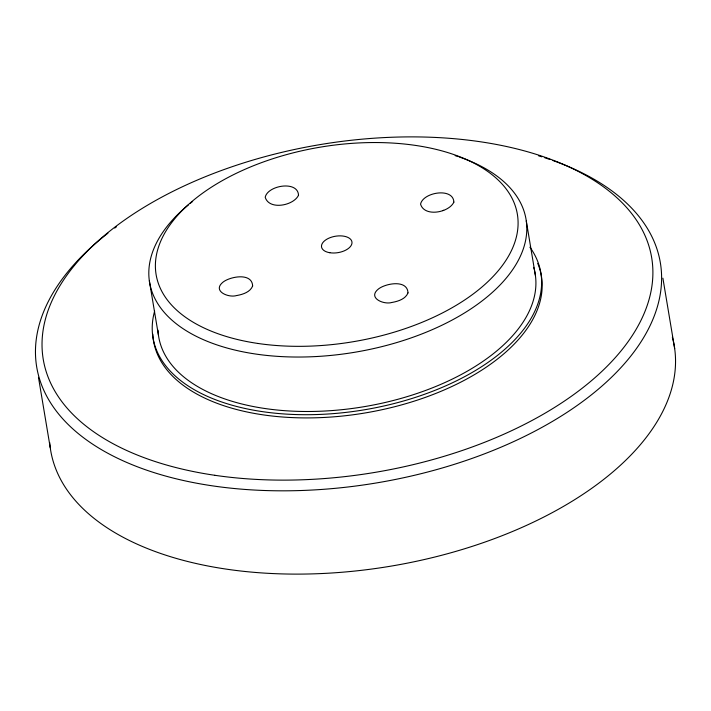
<?xml version="1.0" encoding="UTF-8"?>
<svg xmlns="http://www.w3.org/2000/svg" width="711" height="711" viewBox="0 0 711 711"><rect width="100%" height="100%" fill="white"/><g stroke="black" fill="none" stroke-linecap="round" stroke-linejoin="round"><path stroke-width="1.07" d="M442.686 210.598L443.691 210.296M662.883 278.152L674.677 348.63M526.273 220.917L535.392 275.379M149.346 280.774L158.455 335.228M38.465 377.301L50.259 447.779M537.729 263.363A196.627 105.939 -9.5 0 1 370.644 411.989A196.627 105.939 -9.5 0 1 152.803 334.072M552.829 160.508A316.146 170.329 -9.5 0 1 586.895 398.347A316.146 170.329 -9.5 0 1 146.875 470.238A316.146 170.329 -9.5 0 1 107.939 233.199M114.729 228.071A316.146 170.329 -9.5 0 1 116.462 226.8M538.689 155.869A316.146 170.329 -9.5 0 1 541.773 156.82M544.83 157.798A316.146 170.329 -9.5 0 1 549.852 159.468M529.917 247.188A196.627 105.939 -9.5 0 1 365.436 409.616A196.627 105.939 -9.5 0 1 154.643 311.098M534.459 270.331A190.841 102.819 -9.5 0 1 360.984 407.19A190.841 102.819 -9.5 0 1 157.993 330.117M533.668 267.354A190.841 102.819 -9.5 0 1 534.21 269.336M672.348 337.183A316.146 170.329 -9.5 0 1 391.592 566.027A316.146 170.329 -9.5 0 1 49.69 442.5M459.342 157.007A190.841 102.819 -9.5 0 1 484.12 299.331A190.841 102.819 -9.5 0 1 220.099 345.946A190.841 102.819 -9.5 0 1 188.424 204.839M190.095 203.479A190.841 102.819 -9.5 0 1 192.645 201.462M455.164 155.629A190.841 102.819 -9.5 0 1 458.302 156.66M252.645 285.991C250.263 291.972 243.224 294.301 237.403 295.412A2.817 1.52 -9.5 0 1 236.674 295.518C228.666 298.14 211.789 291.075 223.076 282.089C230.337 276.419 252.129 272.393 252.645 285.991M298.513 195.241C293.634 205.683 269.078 210.5 265.203 197.24C267.745 185.216 297.989 180.336 298.513 195.241M407.998 292.888C405.617 298.869 398.578 301.188 392.756 302.308A2.817 1.52 -9.5 0 1 392.028 302.415C384.02 305.037 367.152 297.971 378.439 288.986C385.691 283.316 407.483 279.29 407.998 292.888M453.867 202.137C449.032 212.589 424.423 217.388 420.557 204.137C423.098 192.112 453.342 187.233 453.867 202.137M214.838 475.295A308.432 166.178 -9.5 0 0 652.049 260.137A308.432 166.178 -9.5 0 0 175.484 190.086A308.432 166.178 -9.5 0 0 214.838 475.295M257.995 343.466A183.136 98.669 -9.5 0 0 517.59 215.717A183.136 98.669 -9.5 0 0 234.63 174.124A183.136 98.669 -9.5 0 0 257.995 343.466M329.86 252.734A15.42 8.31 -9.5 0 0 351.981 242.167A15.42 8.31 -9.5 0 0 328.366 238.407A15.42 8.31 -9.5 0 0 329.86 252.734"/></g></svg>
